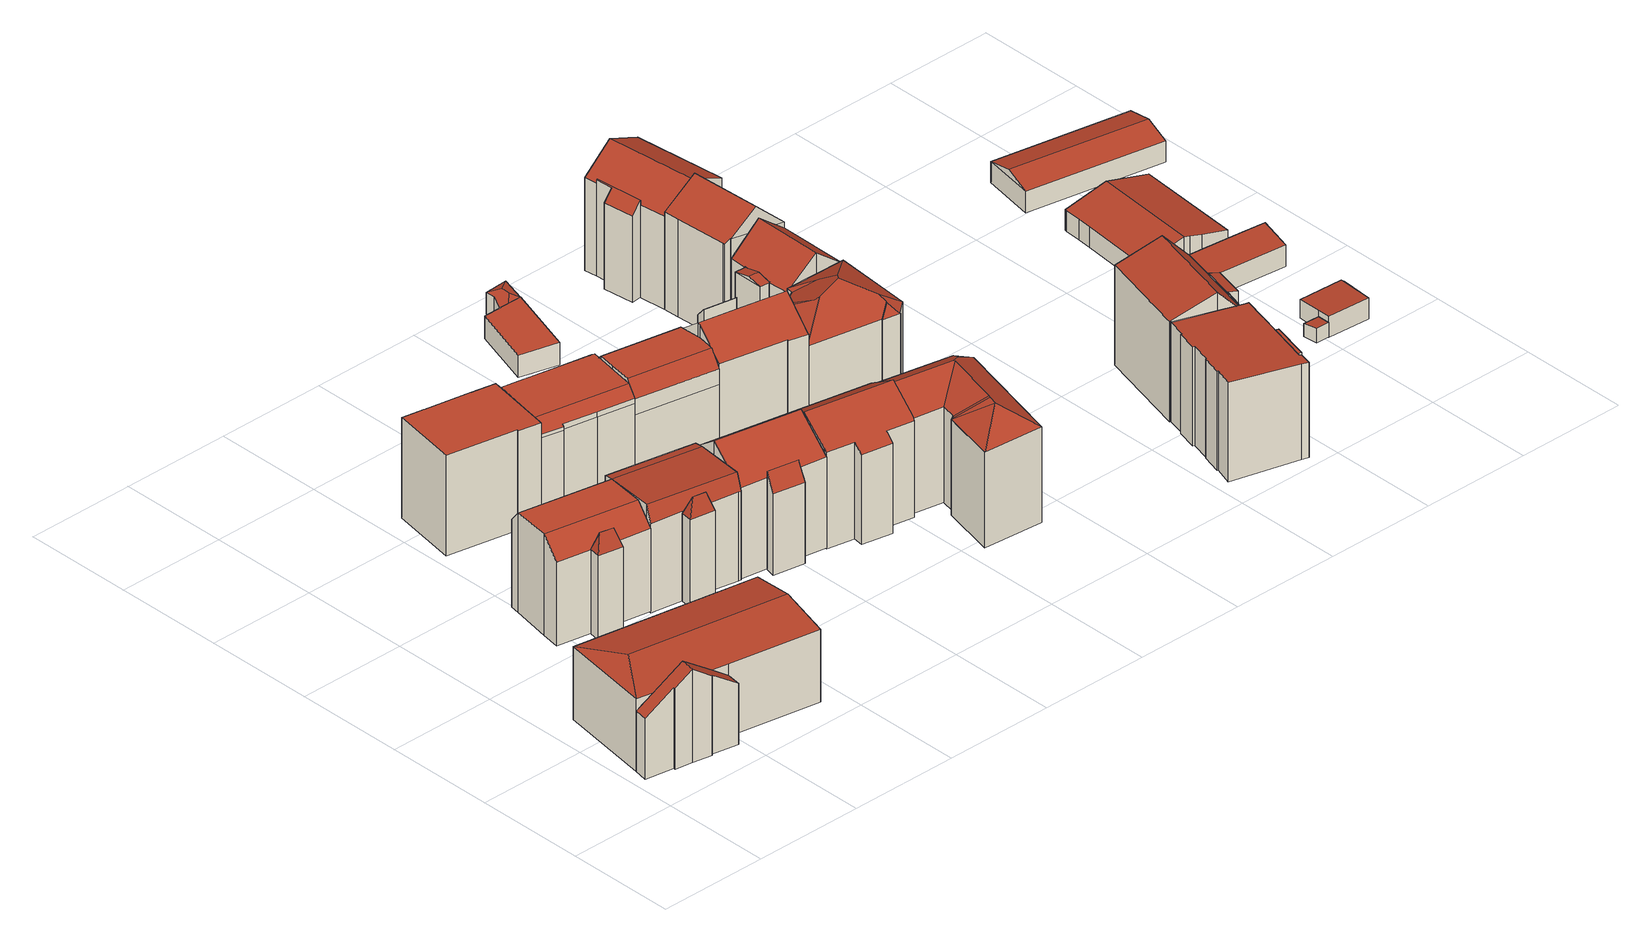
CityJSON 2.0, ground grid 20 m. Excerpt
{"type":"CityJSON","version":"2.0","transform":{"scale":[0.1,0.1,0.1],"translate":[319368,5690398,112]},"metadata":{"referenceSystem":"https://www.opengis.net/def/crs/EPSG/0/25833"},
"CityObjects":{
"building1":{"type":"Building","attributes":{"Gemeindeschluessel":14713000,"Geometrietyp2DReferenz":"3000","function":"31001_9998","roofType":"9999"},"children":["building1-1","building1-2"]},
"building1-1":{"type":"BuildingPart","attributes":{"Dachtyp_tdc":"tdcGableRoof","Dachneigung":34.77,"QualitaetDacherkennung":17,"Geometrietyp2DReferenz":"3000","roofType":"3100","measuredHeight":17.14},"parents":["building1"],"geometry":[{"type":"MultiSurface","lod":"2","boundaries":[[[0,1,2,3]],[[4,5,6,7]],[[5,8,9,6]],[[8,10,11,9]],[[10,12,13,11]],[[12,14,15,13]],[[14,16,17,15]],[[16,0,3,17]],[[12,10,8,5,4,18,19]],[[19,20,1,0,16,14,12]],[[3,2,21,7,6,9,11,13,15,17]],[[22,20,19]],[[21,2,1,20,22]],[[18,22,19]],[[21,22,18,4,7]]],"semantics":{"surfaces":[{"type":"WallSurface"},{"type":"RoofSurface"},{"type":"GroundSurface"},{"type":"ClosureSurface"}],"values":[0,0,0,0,0,0,0,0,1,1,2,0,3,0,3]}}]},
"building1-2":{"type":"BuildingPart","attributes":{"Dachtyp_tdc":"tdcHipAndGableRoof","Dachneigung":10.78,"QualitaetDacherkennung":42,"Geometrietyp2DReferenz":"3000","roofType":"5000","measuredHeight":14.98},"parents":["building1"],"geometry":[{"type":"MultiSurface","lod":"2","boundaries":[[[23,24,25,2,1]],[[24,26,27,25]],[[26,28,29,27]],[[28,30,4,7,29]],[[31,23,32]],[[30,28,33,32,23,20,22,18]],[[31,32,33,34]],[[24,31,34,26]],[[26,34,33,28]],[[23,31,24]],[[7,21,2,25,27,29]],[[18,4,30]],[[1,20,23]],[[2,21,22,20,1]],[[21,7,4,18,22]]],"semantics":{"surfaces":[{"type":"WallSurface"},{"type":"RoofSurface"},{"type":"GroundSurface"},{"type":"ClosureSurface"}],"values":[0,0,0,0,1,1,1,0,0,0,2,0,0,3,3]}}]},
"building2":{"type":"Building","attributes":{"Gemeindeschluessel":14713000,"Geometrietyp2DReferenz":"3000","function":"31001_9998","roofType":"9999"},"children":["building2-1","building2-2"]},
"building2-1":{"type":"BuildingPart","attributes":{"Dachtyp_tdc":"tdcCutGableRoof","Dachneigung":1.88,"QualitaetDacherkennung":57,"Geometrietyp2DReferenz":"3000","roofType":"9999","measuredHeight":18.61},"parents":["building2"],"geometry":[{"type":"MultiSurface","lod":"2","boundaries":[[[35,36,37,38]],[[36,39,40,37]],[[39,41,42,40]],[[41,43,44,42]],[[43,45,46,44]],[[47,48,49,50]],[[48,51,52,49]],[[51,53,54,52]],[[53,35,38,54]],[[39,36,35,53]],[[51,48,47,55,45,43,41]],[[53,51,41,39]],[[38,37,40,42,44,46,56,50,49,52,54]],[[56,46,45,55]],[[47,50,56,55]]],"semantics":{"surfaces":[{"type":"WallSurface"},{"type":"RoofSurface"},{"type":"GroundSurface"},{"type":"ClosureSurface"}],"values":[0,0,0,0,0,0,0,0,0,1,1,1,2,3,3]}}]},
"building2-2":{"type":"BuildingPart","attributes":{"Dachtyp_tdc":"tdcFreeFormRoof","Dachneigung":72.39,"QualitaetDacherkennung":15,"Geometrietyp2DReferenz":"3000","roofType":"5000","measuredHeight":18.75},"parents":["building2"],"geometry":[{"type":"MultiSurface","lod":"2","boundaries":[[[57,58,59,46,45]],[[58,60,61,59]],[[60,62,50,61]],[[62,47,50]],[[63,62,60]],[[64,63,60,58]],[[64,58,57,65]],[[63,64,65,62]],[[46,59,61,50,56]],[[55,47,62,65]],[[55,56,50,47]],[[45,55,65,57]],[[45,46,56,55]]],"semantics":{"surfaces":[{"type":"WallSurface"},{"type":"RoofSurface"},{"type":"GroundSurface"},{"type":"ClosureSurface"}],"values":[0,0,0,0,1,1,1,1,2,0,3,0,3]}}]},
"building3":{"type":"Building","attributes":{"Gemeindeschluessel":14713000,"Geometrietyp2DReferenz":"3000","function":"31001_9998","roofType":"9999"},"children":["building3-1","building3-2"]},
"building3-1":{"type":"BuildingPart","attributes":{"Dachtyp_tdc":"tdcFreeFormRoof","Dachneigung":60.8,"QualitaetDacherkennung":12,"Geometrietyp2DReferenz":"3000","roofType":"5000","measuredHeight":17.44},"parents":["building3"],"geometry":[{"type":"MultiSurface","lod":"2","boundaries":[[[66,67,68,69]],[[67,70,71,68]],[[70,72,73,71]],[[74,66,69,75]],[[76,72,70]],[[77,76,70,67]],[[77,67,66,74]],[[76,77,74,72]],[[69,68,71,73,75]],[[75,73,72,74]]],"semantics":{"surfaces":[{"type":"WallSurface"},{"type":"RoofSurface"},{"type":"GroundSurface"},{"type":"ClosureSurface"}],"values":[0,0,0,0,1,1,1,1,2,3]}}]},
"building3-2":{"type":"BuildingPart","attributes":{"Dachtyp_tdc":"tdcPolyFlatRoof","Dachneigung":0,"QualitaetDacherkennung":60,"Geometrietyp2DReferenz":"3000","roofType":"1000","measuredHeight":18.34},"parents":["building3"],"geometry":[{"type":"MultiSurface","lod":"2","boundaries":[[[78,79,80,73,72]],[[79,81,82,80]],[[81,83,84,82]],[[83,85,86,84]],[[85,87,88,86]],[[87,89,90,88]],[[89,91,92,90]],[[91,93,69,92]],[[93,94,74,75,69]],[[93,91,89,87,85,83,81,79,78,94]],[[75,73,80,82,84,86,88,90,92,69]],[[72,74,94,78]],[[72,73,75,74]]],"semantics":{"surfaces":[{"type":"WallSurface"},{"type":"RoofSurface"},{"type":"GroundSurface"},{"type":"ClosureSurface"}],"values":[0,0,0,0,0,0,0,0,0,1,2,0,3]}}]},
"building4":{"type":"Building","attributes":{"Gemeindeschluessel":14713000,"Geometrietyp2DReferenz":"3000","function":"31001_9998","roofType":"9999"},"children":["building4-1","building4-2"]},
"building4-1":{"type":"BuildingPart","attributes":{"Dachtyp_tdc":"tdcFreeFormRoof","Dachneigung":72.06,"QualitaetDacherkennung":19,"Geometrietyp2DReferenz":"3000","roofType":"5000","measuredHeight":19.3},"parents":["building4"],"geometry":[{"type":"MultiSurface","lod":"2","boundaries":[[[95,96,97,98]],[[96,99,100,97]],[[101,99,96]],[[102,101,96,95]],[[102,95,103]],[[101,102,103,99]],[[104,98,97,100]],[[98,104,103,95]],[[104,100,99,103]]],"semantics":{"surfaces":[{"type":"WallSurface"},{"type":"RoofSurface"},{"type":"GroundSurface"},{"type":"ClosureSurface"}],"values":[0,0,1,1,1,1,2,0,3]}}]},
"building4-2":{"type":"BuildingPart","attributes":{"Dachtyp_tdc":"tdcCutGableRoof","Dachneigung":4.3,"QualitaetDacherkennung":67,"Geometrietyp2DReferenz":"3000","roofType":"9999","measuredHeight":19.19},"parents":["building4"],"geometry":[{"type":"MultiSurface","lod":"2","boundaries":[[[105,106,107,108]],[[106,109,110,107]],[[109,111,112,110]],[[111,113,114,112]],[[113,115,116,114]],[[115,117,118,116]],[[117,119,120,118]],[[119,121,104,120]],[[121,122,103,104]],[[123,124,100,99]],[[124,125,126,100]],[[125,127,128,126]],[[127,39,129,128]],[[39,105,108,129]],[[111,109,106,105,39]],[[127,125,124,123,122,121,119,117,115,113]],[[39,127,113,111]],[[108,107,110,112,114,116,118,120,104,100,126,128,129]],[[123,99,103,122]],[[99,100,104,103]]],"semantics":{"surfaces":[{"type":"WallSurface"},{"type":"RoofSurface"},{"type":"GroundSurface"},{"type":"ClosureSurface"}],"values":[0,0,0,0,0,0,0,0,0,0,0,0,0,0,1,1,1,2,0,3]}}]},
"building5":{"type":"Building","attributes":{"Dachtyp_tdc":"tdcFreeFormRoof","Gemeindeschluessel":14713000,"Dachneigung":0.965,"QualitaetDacherkennung":61,"Geometrietyp2DReferenz":"3000","function":"31001_9998","roofType":"5000","measuredHeight":18.51},"geometry":[{"type":"MultiSurface","lod":"2","boundaries":[[[130,131,132,133]],[[133,132,134,135]],[[135,134,136,137]],[[138,139,140,141,142,143,144,145,146,147,148,149,150,151,152,153,154,155]],[[135,137,139,138]],[[137,156,140,139]],[[156,157,141,140]],[[157,158,142,141]],[[158,159,143,142]],[[159,160,144,143]],[[160,161,145,144]],[[161,162,146,145]],[[162,163,147,146]],[[163,164,148,147]],[[164,165,149,148]],[[165,166,150,149]],[[166,167,151,150]],[[167,168,152,151]],[[168,169,153,152]],[[169,130,154,153]],[[130,133,155,154]],[[133,135,138,155]],[[136,134,132,131,170,171,172,173]],[[174,175,176,177,164,163,178,179,180]],[[181,174,180,170,131]],[[169,181,131,130]],[[168,174,181,169]],[[159,170,180,160]],[[160,180,179,161]],[[161,179,178,162]],[[162,178,163]],[[164,177,165]],[[165,177,176,166]],[[166,176,175,167]],[[167,175,174,168]],[[156,173,172,157]],[[137,136,173,156]],[[157,172,171,158]],[[158,171,170,159]]],"semantics":{"surfaces":[{"type":"WallSurface"},{"type":"GroundSurface"},{"type":"RoofSurface"}],"values":[0,0,0,1,0,0,0,0,0,0,0,0,0,0,0,0,0,0,0,0,0,0,2,2,2,0,0,0,0,0,0,0,0,0,0,0,0,0,0]}}]},
"building6":{"type":"Building","attributes":{"Gemeindeschluessel":14713000,"Geometrietyp2DReferenz":"3000","function":"31001_9998","roofType":"9999"},"children":["building6-1","building6-2"]},
"building6-1":{"type":"BuildingPart","attributes":{"Dachtyp_tdc":"tdcPolyFlatRoof","Dachneigung":58.74,"QualitaetDacherkennung":28,"Geometrietyp2DReferenz":"3000","roofType":"2100","measuredHeight":18.03},"parents":["building6"],"geometry":[{"type":"MultiSurface","lod":"2","boundaries":[[[182,183,184,185,186]],[[187,188,189,190,191]],[[188,182,186,189]],[[188,187,192,183,182]],[[186,185,193,190,189]],[[192,194,184,183]],[[194,193,185,184]],[[187,191,194,192]],[[191,190,193,194]]],"semantics":{"surfaces":[{"type":"WallSurface"},{"type":"RoofSurface"},{"type":"GroundSurface"},{"type":"ClosureSurface"}],"values":[0,0,0,1,2,0,3,0,3]}}]},
"building6-2":{"type":"BuildingPart","attributes":{"Dachtyp_tdc":"tdcGableRoof","Dachneigung":34.73,"QualitaetDacherkennung":74,"Geometrietyp2DReferenz":"3000","roofType":"3100","measuredHeight":21.51},"parents":["building6"],"geometry":[{"type":"MultiSurface","lod":"2","boundaries":[[[184,195,196,185]],[[195,197,198,196]],[[197,199,200,198]],[[199,201,202,200]],[[201,203,204,202]],[[203,205,206,204]],[[205,207,208,206]],[[207,191,190,208]],[[205,203,201,199]],[[199,197,195,184,194,191,207,205]],[[193,185,196,198,200,202,204,206,208,190]],[[184,185,193,194]],[[193,190,191,194]]],"semantics":{"surfaces":[{"type":"WallSurface"},{"type":"RoofSurface"},{"type":"GroundSurface"},{"type":"ClosureSurface"}],"values":[0,0,0,0,0,0,0,0,1,1,2,3,3]}}]},
"building7":{"type":"Building","attributes":{"Dachtyp_tdc":"tdcFreeFormRoof","Gemeindeschluessel":14713000,"Dachneigung":0.11,"QualitaetDacherkennung":58,"Geometrietyp2DReferenz":"3000","function":"31001_9998","roofType":"5000","measuredHeight":19.33},"geometry":[{"type":"MultiSurface","lod":"2","boundaries":[[[209,210,211,212]],[[210,213,214,211]],[[213,215,216,214]],[[215,217,218,216]],[[217,219,220,218]],[[219,221,222,220]],[[221,223,224,222]],[[225,217,215,226,227,228,229,230,231,232,233]],[[234,235,236,237]],[[238,230,229,239,235,234]],[[240,236,235,239,241]],[[241,239,229,242]],[[243,238,234,237,244]],[[245,231,230,238,243]],[[244,237,236,240]],[[219,225,233,221]],[[221,233,232,223]],[[223,232,231,245]],[[242,229,228,209]],[[209,228,227,210]],[[210,227,226,213]],[[213,226,215]],[[217,225,219]],[[224,246,247,248,249,250,251,212,211,214,216,218,220,222]],[[223,245,246,224]],[[245,243,247,246]],[[243,244,248,247]],[[244,240,249,248]],[[240,241,250,249]],[[241,242,251,250]],[[242,209,212,251]]],"semantics":{"surfaces":[{"type":"WallSurface"},{"type":"RoofSurface"},{"type":"GroundSurface"}],"values":[0,0,0,0,0,0,0,1,1,1,0,0,0,0,0,0,0,0,0,0,0,0,0,2,0,0,0,0,0,0,0]}}]},
"building8":{"type":"Building","attributes":{"Dachtyp_tdc":"tdcFreeFormRoof","Gemeindeschluessel":14713000,"Dachneigung":32.93,"QualitaetDacherkennung":76,"Geometrietyp2DReferenz":"3000","function":"31001_9998","roofType":"5000","measuredHeight":21.68},"geometry":[{"type":"MultiSurface","lod":"2","boundaries":[[[252,203,253,254]],[[203,255,256,253]],[[255,257,258,256]],[[257,259,260,258]],[[259,261,262,260]],[[261,263,264,262]],[[263,265,266,264]],[[265,267,268,266]],[[267,252,254,268]],[[269,255,203,270]],[[267,265,263,261,259,257,269,270,252]],[[203,252,270]],[[257,255,269]],[[254,253,256,258,260,262,264,266,268]]],"semantics":{"surfaces":[{"type":"WallSurface"},{"type":"RoofSurface"},{"type":"GroundSurface"}],"values":[0,0,0,0,0,0,0,0,0,1,1,0,0,2]}}]},
"building9":{"type":"Building","attributes":{"Gemeindeschluessel":14713000,"Geometrietyp2DReferenz":"3000","function":"31001_9998","roofType":"9999"},"children":["building9-1","building9-2"]},
"building9-1":{"type":"BuildingPart","attributes":{"Dachtyp_tdc":"tdcGableRoof","Dachneigung":38.62,"QualitaetDacherkennung":73,"Geometrietyp2DReferenz":"3000","roofType":"3100","measuredHeight":22.25},"parents":["building9"],"geometry":[{"type":"MultiSurface","lod":"2","boundaries":[[[271,272,273,274]],[[272,275,276,273]],[[275,277,278,276]],[[277,279,280,278]],[[279,281,282,280]],[[281,283,284,282]],[[283,285,286,284]],[[285,287,288,286]],[[289,290,291,292]],[[290,293,294,291]],[[293,295,296,294]],[[295,297,298,296]],[[297,271,274,298]],[[293,290,289,287,285,283,281,279]],[[279,277,275,272,271,297,295,293]],[[274,273,276,278,280,282,284,286,288,292,291,294,296,298]],[[289,292,288,287]]],"semantics":{"surfaces":[{"type":"WallSurface"},{"type":"RoofSurface"},{"type":"GroundSurface"},{"type":"ClosureSurface"}],"values":[0,0,0,0,0,0,0,0,0,0,0,0,0,1,1,2,3]}}]},
"building9-2":{"type":"BuildingPart","attributes":{"Dachtyp_tdc":"tdcPolyFlatRoof","Dachneigung":47.05,"QualitaetDacherkennung":33,"Geometrietyp2DReferenz":"3000","roofType":"2100","measuredHeight":19.6},"parents":["building9"],"geometry":[{"type":"MultiSurface","lod":"2","boundaries":[[[299,300,289,292,301]],[[302,303,304,288,287]],[[303,299,301,304]],[[303,302,300,299]],[[301,292,288,304]],[[287,289,300,302]],[[287,288,292,289]]],"semantics":{"surfaces":[{"type":"WallSurface"},{"type":"RoofSurface"},{"type":"GroundSurface"},{"type":"ClosureSurface"}],"values":[0,0,0,1,2,0,3]}}]},
"building10":{"type":"Building","attributes":{"name":"Clownmuseum","Dachtyp_tdc":"tdcFreeFormRoof","Gemeindeschluessel":14713000,"Dachneigung":32.13,"QualitaetDacherkennung":63,"Geometrietyp2DReferenz":"3000","function":"31001_3034","roofType":"5000","measuredHeight":21.04},"geometry":[{"type":"MultiSurface","lod":"2","boundaries":[[[305,306,256,307]],[[306,308,309,256]],[[308,310,311,309]],[[310,312,313,311]],[[312,314,315,313]],[[314,316,317,315]],[[316,318,319,317]],[[318,320,321,319]],[[320,305,307,321]],[[322,323,320,318]],[[324,322,318,316]],[[316,325,324]],[[316,326,325]],[[314,326,316]],[[325,326,314,312]],[[327,328,323,322,324,325,312,310]],[[327,310,308]],[[329,328,327,308,306]],[[329,306,305]],[[323,328,329,305,320]],[[307,256,309,311,313,315,317,319,321]]],"semantics":{"surfaces":[{"type":"WallSurface"},{"type":"RoofSurface"},{"type":"GroundSurface"}],"values":[0,0,0,0,0,0,0,0,0,1,1,1,1,1,1,1,1,1,0,1,2]}}]},
"building11":{"type":"Building","attributes":{"Gemeindeschluessel":14713000,"Geometrietyp2DReferenz":"3000","function":"31001_9998","roofType":"9999"},"children":["building11-1","building11-2"]},
"building11-1":{"type":"BuildingPart","attributes":{"Dachtyp_tdc":"tdcPolyFlatRoof","Dachneigung":0,"QualitaetDacherkennung":67,"Geometrietyp2DReferenz":"3000","roofType":"1000","measuredHeight":4.01},"parents":["building11"],"geometry":[{"type":"MultiSurface","lod":"2","boundaries":[[[330,331,332,333,334]],[[331,335,336,332]],[[335,337,338,336]],[[337,339,340,341,338]],[[339,337,335,331,330]],[[333,332,336,338,341,342]],[[334,343,340,339,330]],[[342,341,340,343]],[[334,333,342,343]]],"semantics":{"surfaces":[{"type":"WallSurface"},{"type":"RoofSurface"},{"type":"GroundSurface"},{"type":"ClosureSurface"}],"values":[0,0,0,0,1,2,0,3,3]}}]},
"building11-2":{"type":"BuildingPart","attributes":{"Dachtyp_tdc":"tdcFreeFormRoof","Dachneigung":21.18,"QualitaetDacherkennung":22,"Geometrietyp2DReferenz":"3000","roofType":"5000","measuredHeight":4.6},"parents":["building11"],"geometry":[{"type":"MultiSurface","lod":"2","boundaries":[[[340,344,345,341]],[[344,346,347,345]],[[346,348,349,347]],[[348,334,333,349]],[[346,344,340,343,350,351]],[[343,334,350]],[[334,348,351,350]],[[348,346,351]],[[342,341,345,347,349,333]],[[340,341,342,343]],[[333,334,343,342]]],"semantics":{"surfaces":[{"type":"WallSurface"},{"type":"RoofSurface"},{"type":"GroundSurface"},{"type":"ClosureSurface"}],"values":[0,0,0,0,1,1,1,1,2,3,3]}}]},
"building12":{"type":"Building","attributes":{"Dachtyp_tdc":"tdcPolyFlatRoof","Gemeindeschluessel":14713000,"Dachneigung":0,"QualitaetDacherkennung":9,"Geometrietyp2DReferenz":"3000","function":"31001_9998","roofType":"1000","measuredHeight":5.44},"geometry":[{"type":"MultiSurface","lod":"2","boundaries":[[[352,353,354,355]],[[353,356,357,354]],[[356,358,359,357]],[[358,360,361,359]],[[360,362,363,361]],[[362,364,365,363]],[[364,366,367,365]],[[366,352,355,367]],[[366,364,362,360,358,356,353,352]],[[355,354,357,359,361,363,365,367]]],"semantics":{"surfaces":[{"type":"WallSurface"},{"type":"RoofSurface"},{"type":"GroundSurface"}],"values":[0,0,0,0,0,0,0,0,1,2]}}]},
"building13":{"type":"Building","attributes":{"Dachtyp_tdc":"tdcFreeFormRoof","Gemeindeschluessel":14713000,"Dachneigung":30.28,"QualitaetDacherkennung":14,"Geometrietyp2DReferenz":"3000","function":"31001_9998","roofType":"5000","measuredHeight":19.8},"geometry":[{"type":"MultiSurface","lod":"2","boundaries":[[[368,369,370,371]],[[369,372,373,370]],[[372,374,375,373]],[[374,376,377,375]],[[376,378,379,377]],[[378,380,381,379]],[[380,382,383,381]],[[382,384,385,383]],[[384,386,387,385]],[[386,388,389,387]],[[388,368,371,389]],[[390,391,388,386]],[[390,386,384]],[[392,393,391,390,384,382]],[[394,395,392,382,380]],[[396,394,380,378]],[[396,378,376]],[[397,398,395,394,396,376,374]],[[397,374,372]],[[398,397,372,369]],[[393,392,395,398,369,368]],[[391,393,368,388]],[[371,370,373,375,377,379,381,383,385,387,389]]],"semantics":{"surfaces":[{"type":"WallSurface"},{"type":"RoofSurface"},{"type":"GroundSurface"}],"values":[0,0,0,0,0,0,0,0,0,0,0,1,1,1,1,1,1,1,1,1,1,1,2]}}]},
"building14":{"type":"Building","attributes":{"Gemeindeschluessel":14713000,"Geometrietyp2DReferenz":"3000","function":"31001_9998","roofType":"9999"},"children":["building14-1","building14-2"]},
"building14-1":{"type":"BuildingPart","attributes":{"Dachtyp_tdc":"tdcGableRoof","Dachneigung":38.17,"QualitaetDacherkennung":86,"Geometrietyp2DReferenz":"3000","roofType":"3100","measuredHeight":19.39},"parents":["building14"],"geometry":[{"type":"MultiSurface","lod":"2","boundaries":[[[399,400,401,402]],[[400,403,404,401]],[[405,406,407,408]],[[406,409,410,407]],[[409,411,412,410]],[[411,413,414,412]],[[413,399,402,414]],[[409,406,405,415,416,403,400,399]],[[399,413,411,409]],[[402,401,404,417,418,408,407,410,412,414]],[[419,403,416]],[[417,404,403,419]],[[415,420,419,416]],[[420,418,417,419]],[[405,420,415]],[[408,418,420,405]]],"semantics":{"surfaces":[{"type":"WallSurface"},{"type":"RoofSurface"},{"type":"GroundSurface"},{"type":"ClosureSurface"}],"values":[0,0,0,0,0,0,0,1,1,2,0,3,0,3,0,3]}}]},
"building14-2":{"type":"BuildingPart","attributes":{"Dachtyp_tdc":"tdcGableRoof","Dachneigung":11.59,"QualitaetDacherkennung":54,"Geometrietyp2DReferenz":"3000","roofType":"3100","measuredHeight":15.34},"parents":["building14"],"geometry":[{"type":"MultiSurface","lod":"2","boundaries":[[[420,405,421,422,423]],[[417,404,424,425,408,418]],[[426,421,425,424]],[[421,426,422]],[[419,420,423]],[[426,403,419,423,422]],[[424,404,403,426]],[[404,417,419,403]],[[405,408,425,421]],[[420,418,408,405]],[[419,417,418,420]]],"semantics":{"surfaces":[{"type":"RoofSurface"},{"type":"GroundSurface"},{"type":"WallSurface"},{"type":"ClosureSurface"}],"values":[0,1,2,2,2,0,2,3,2,3,3]}}]},
"building15":{"type":"Building","attributes":{"Dachtyp_tdc":"tdcFreeFormRoof","Gemeindeschluessel":14713000,"Dachneigung":43.56,"QualitaetDacherkennung":59,"Geometrietyp2DReferenz":"3000","function":"31001_9998","roofType":"5000","measuredHeight":21.92},"geometry":[{"type":"MultiSurface","lod":"2","boundaries":[[[427,428,429,430]],[[428,431,432,429]],[[431,433,434,432]],[[433,435,436,434]],[[435,437,438,436]],[[437,439,440,438]],[[439,441,442,440]],[[441,443,444,442]],[[443,427,430,444]],[[433,431,428,427,445,446,439,437,435]],[[445,443,441,446]],[[441,439,446]],[[427,443,445]],[[430,429,432,434,436,438,440,442,444]]],"semantics":{"surfaces":[{"type":"WallSurface"},{"type":"RoofSurface"},{"type":"GroundSurface"}],"values":[0,0,0,0,0,0,0,0,0,1,1,0,0,2]}}]},
"building16":{"type":"Building","attributes":{"Gemeindeschluessel":14713000,"Geometrietyp2DReferenz":"3000","function":"31001_9998","roofType":"9999"},"children":["building16-1","building16-2"]},
"building16-1":{"type":"BuildingPart","attributes":{"Dachtyp_tdc":"tdcPolyFlatRoof","Dachneigung":48.76,"QualitaetDacherkennung":45,"Geometrietyp2DReferenz":"3000","roofType":"2100","measuredHeight":17.87},"parents":["building16"],"geometry":[{"type":"MultiSurface","lod":"2","boundaries":[[[447,448,449,450,451]],[[448,452,453,449]],[[452,454,455,453]],[[454,456,457,455]],[[456,458,459,460,457]],[[461,462,458,456,454,452,448,447]],[[450,449,453,455,457,460,463,464]],[[465,459,458,462]],[[465,463,460,459]],[[466,465,462,461]],[[466,464,463,465]],[[447,451,466,461]],[[451,450,464,466]]],"semantics":{"surfaces":[{"type":"WallSurface"},{"type":"RoofSurface"},{"type":"GroundSurface"},{"type":"ClosureSurface"}],"values":[0,0,0,0,0,1,2,0,3,0,3,0,3]}}]},
"building16-2":{"type":"BuildingPart","attributes":{"Dachtyp_tdc":"tdcGableRoof","Dachneigung":25.74,"QualitaetDacherkennung":64,"Geometrietyp2DReferenz":"3000","roofType":"3100","measuredHeight":21.28},"parents":["building16"],"geometry":[{"type":"MultiSurface","lod":"2","boundaries":[[[459,467,468,460]],[[467,469,470,468]],[[469,471,472,470]],[[471,473,442,472]],[[473,474,475,442]],[[474,476,440,475]],[[476,477,438,440]],[[477,451,450,438]],[[474,473,471,469]],[[469,467,459,465,466,451,477,476,474]],[[450,464,463,460,468,470,472,442,475,440,438]],[[464,450,451,466]],[[463,464,466,465]],[[459,460,463,465]]],"semantics":{"surfaces":[{"type":"WallSurface"},{"type":"RoofSurface"},{"type":"GroundSurface"},{"type":"ClosureSurface"}],"values":[0,0,0,0,0,0,0,0,1,1,2,3,3,3]}}]},
"building17":{"type":"Building","attributes":{"Gemeindeschluessel":14713000,"Geometrietyp2DReferenz":"3000","function":"31001_9998","roofType":"9999"},"children":["building17-1","building17-2"]},
"building17-1":{"type":"BuildingPart","attributes":{"Dachtyp_tdc":"tdcPolyFlatRoof","Dachneigung":3.17,"QualitaetDacherkennung":79,"Geometrietyp2DReferenz":"3000","roofType":"2100","measuredHeight":18.22},"parents":["building17"],"geometry":[{"type":"MultiSurface","lod":"2","boundaries":[[[478,479,480,481]],[[479,482,483,484,480]],[[485,486,487,488,489]],[[486,490,491,487]],[[490,492,493,491]],[[492,494,495,493]],[[494,496,497,495]],[[496,498,499,497]],[[498,500,501,499]],[[500,502,503,501]],[[502,504,505,503]],[[504,506,507,505]],[[506,508,509,507]],[[508,510,511,509]],[[510,478,481,511]],[[510,508,506,504,502,500,498,496,494,492,490,486,485,512,482,479,478]],[[481,480,484,513,488,487,491,493,495,497,499,501,503,505,507,509,511]],[[514,483,482,512]],[[514,513,484,483]],[[485,489,514,512]],[[489,488,513,514]]],"semantics":{"surfaces":[{"type":"WallSurface"},{"type":"RoofSurface"},{"type":"GroundSurface"},{"type":"ClosureSurface"}],"values":[0,0,0,0,0,0,0,0,0,0,0,0,0,0,0,1,2,0,3,0,3]}}]},
"building17-2":{"type":"BuildingPart","attributes":{"Dachtyp_tdc":"tdcPolyFlatRoof","Dachneigung":0,"QualitaetDacherkennung":77,"Geometrietyp2DReferenz":"3000","roofType":"1000","measuredHeight":15.43},"parents":["building17"],"geometry":[{"type":"MultiSurface","lod":"2","boundaries":[[[483,515,516,484]],[[515,517,518,516]],[[517,519,520,518]],[[519,521,522,520]],[[521,523,524,522]],[[523,489,488,524]],[[489,523,521,519,517,515,483,514]],[[513,484,516,518,520,522,524,488]],[[484,513,514,483]],[[513,488,489,514]]],"semantics":{"surfaces":[{"type":"WallSurface"},{"type":"RoofSurface"},{"type":"GroundSurface"},{"type":"ClosureSurface"}],"values":[0,0,0,0,0,0,1,2,3,3]}}]},
"building18":{"type":"Building","attributes":{"Gemeindeschluessel":14713000,"Geometrietyp2DReferenz":"3000","function":"31001_9998","roofType":"9999"},"children":["building18-1","building18-2"]},
"building18-1":{"type":"BuildingPart","attributes":{"Dachtyp_tdc":"tdcPolyFlatRoof","Dachneigung":13.62,"QualitaetDacherkennung":83,"Geometrietyp2DReferenz":"3000","roofType":"2100","measuredHeight":16.21},"parents":["building18"],"geometry":[{"type":"MultiSurface","lod":"2","boundaries":[[[525,526,527,528,529]],[[526,530,531,527]],[[530,532,533,531]],[[532,534,535,533]],[[534,536,535]],[[532,530,526,525,534]],[[528,527,531,533,535]],[[529,536,534,525]],[[529,528,535,536]]],"semantics":{"surfaces":[{"type":"WallSurface"},{"type":"RoofSurface"},{"type":"GroundSurface"},{"type":"ClosureSurface"}],"values":[0,0,0,0,0,1,2,0,3]}}]},
"building18-2":{"type":"BuildingPart","attributes":{"Dachtyp_tdc":"tdcGableRoof","Dachneigung":18.7,"QualitaetDacherkennung":51,"Geometrietyp2DReferenz":"3000","roofType":"3100","measuredHeight":21.13},"parents":["building18"],"geometry":[{"type":"MultiSurface","lod":"2","boundaries":[[[536,537,481,535]],[[537,538,539,481]],[[538,540,511,539]],[[540,541,542,511]],[[541,543,544,542]],[[543,545,546,544]],[[545,547,548,546]],[[547,549,528,548]],[[549,529,528]],[[545,543,541,540,538]],[[538,537,536,529,549,547,545]],[[535,481,539,511,542,544,546,548,528]],[[536,535,528,529]]],"semantics":{"surfaces":[{"type":"WallSurface"},{"type":"RoofSurface"},{"type":"GroundSurface"},{"type":"ClosureSurface"}],"values":[0,0,0,0,0,0,0,0,0,1,1,2,3]}}]},
"building19":{"type":"Building","attributes":{"Dachtyp_tdc":"tdcPolyFlatRoof","Gemeindeschluessel":14713000,"Dachneigung":4.61,"QualitaetDacherkennung":81,"Geometrietyp2DReferenz":"3000","function":"31001_9998","roofType":"2100","measuredHeight":2.58},"geometry":[{"type":"MultiSurface","lod":"2","boundaries":[[[550,551,552,553]],[[551,554,555,552]],[[554,556,557,555]],[[556,550,553,557]],[[556,554,551,550]],[[553,552,555,557]]],"semantics":{"surfaces":[{"type":"WallSurface"},{"type":"RoofSurface"},{"type":"GroundSurface"}],"values":[0,0,0,0,1,2]}}]},
"building20":{"type":"Building","attributes":{"Dachtyp_tdc":"tdcPolyFlatRoof","Gemeindeschluessel":14713000,"Dachneigung":3.11,"QualitaetDacherkennung":84,"Geometrietyp2DReferenz":"3000","function":"31001_2000","roofType":"2100","measuredHeight":2.89},"geometry":[{"type":"MultiSurface","lod":"2","boundaries":[[[558,559,560,561]],[[559,562,563,560]],[[562,564,565,563]],[[564,558,561,565]],[[564,562,559,558]],[[561,560,563,565]]],"semantics":{"surfaces":[{"type":"WallSurface"},{"type":"RoofSurface"},{"type":"GroundSurface"}],"values":[0,0,0,0,1,2]}}]},
"building21":{"type":"Building","attributes":{"Dachtyp_tdc":"tdcPolyFlatRoof","Gemeindeschluessel":14713000,"Dachneigung":2.84,"QualitaetDacherkennung":75,"Geometrietyp2DReferenz":"3000","function":"31001_2463","roofType":"2100","measuredHeight":3.77},"geometry":[{"type":"MultiSurface","lod":"2","boundaries":[[[566,567,568,569]],[[567,570,571,568]],[[570,572,573,571]],[[572,574,575,573]],[[574,576,577,575]],[[576,566,569,577]],[[576,574,572,570,567,566]],[[569,568,571,573,575,577]]],"semantics":{"surfaces":[{"type":"WallSurface"},{"type":"RoofSurface"},{"type":"GroundSurface"}],"values":[0,0,0,0,0,0,1,2]}}]},
"building22":{"type":"Building","attributes":{"Dachtyp_tdc":"tdcPolyFlatRoof","Gemeindeschluessel":14713000,"Dachneigung":3.72,"QualitaetDacherkennung":79,"Geometrietyp2DReferenz":"3000","function":"31001_2463","roofType":"2100","measuredHeight":4.39},"geometry":[{"type":"MultiSurface","lod":"2","boundaries":[[[578,579,580,581]],[[579,582,583,580]],[[582,584,585,583]],[[584,586,587,585]],[[586,588,589,587]],[[588,578,581,589]],[[588,586,584,582,579,578]],[[581,580,583,585,587,589]]],"semantics":{"surfaces":[{"type":"WallSurface"},{"type":"RoofSurface"},{"type":"GroundSurface"}],"values":[0,0,0,0,0,0,1,2]}}]},
"building23":{"type":"Building","attributes":{"Dachtyp_tdc":"tdcGableRoof","Gemeindeschluessel":14713000,"Dachneigung":14.04,"QualitaetDacherkennung":84,"Geometrietyp2DReferenz":"3000","function":"31001_2000","roofType":"3100","measuredHeight":5.79},"geometry":[{"type":"MultiSurface","lod":"2","boundaries":[[[590,591,592,593]],[[591,594,595,592]],[[594,596,597,595]],[[596,598,599,597]],[[598,600,601,599]],[[600,602,603,601]],[[602,604,605,603]],[[604,606,607,605]],[[606,608,609,607]],[[608,610,611,609]],[[610,612,613,611]],[[612,614,615,613]],[[614,590,593,615]],[[610,608,606,604,602,600,598,596]],[[596,594,591,590,614,612,610]],[[593,592,595,597,599,601,603,605,607,609,611,613,615]]],"semantics":{"surfaces":[{"type":"WallSurface"},{"type":"RoofSurface"},{"type":"GroundSurface"}],"values":[0,0,0,0,0,0,0,0,0,0,0,0,0,1,1,2]}}]},
"building24":{"type":"Building","attributes":{"Dachtyp_tdc":"tdcGableRoof","Gemeindeschluessel":14713000,"Dachneigung":14.34,"QualitaetDacherkennung":75,"Geometrietyp2DReferenz":"3000","function":"31001_2000","roofType":"3100","measuredHeight":5.22},"geometry":[{"type":"MultiSurface","lod":"2","boundaries":[[[616,617,618,619]],[[617,620,621,618]],[[620,622,623,621]],[[622,616,619,623]],[[620,617,624]],[[616,622,625]],[[617,616,625,624]],[[622,620,624,625]],[[619,618,621,623]]],"semantics":{"surfaces":[{"type":"WallSurface"},{"type":"RoofSurface"},{"type":"GroundSurface"}],"values":[0,0,0,0,0,0,1,1,2]}}]}
},
"vertices":[
[8,63,129],[13,88,129],[13,88,18],[8,63,18],[181,61,130],[177,35,130],[177,35,18],[181,61,18],[128,44,164],[128,44,18],[127,41,164],[127,41,18],[92,47,189],[92,47,18],[60,52,166],[60,52,18],[60,55,166],[60,55,18],[151,66,151],[97,74,189],[43,83,151],[97,74,18],[97,74,151],
[13,88,151],[41,257,151],[41,257,18],[375,202,151],[375,202,18],[347,33,151],[347,33,18],[181,61,151],[41,257,152],[72,168,167],[361,120,167],[375,202,152],
[187,548,176],[354,517,176],[354,517,15],[187,548,15],[351,499,198],[351,499,15],[338,427,201],[338,427,15],[332,393,168],[332,393,15],[269,404,167],[269,404,15],[225,413,168],[164,424,168],[164,424,15],[225,413,15],[170,458,201],[170,458,15],[184,530,198],[184,530,15],[269,405,168],[269,405,15],
[269,404,169],[266,384,169],[266,384,15],[221,392,169],[221,392,15],[225,413,169],[233,401,202],[257,396,202],[269,405,169],
[274,834,169],[299,851,169],[299,851,14],[274,834,14],[343,842,169],[343,842,14],[359,818,169],[359,818,14],[274,833,169],[274,833,14],[336,833,188],[301,839,189],
[359,818,198],[402,810,198],[402,810,14],[379,687,198],[379,687,14],[378,684,198],[378,684,14],[337,692,198],[337,692,14],[338,695,198],[338,695,14],[212,719,198],[212,719,14],[234,841,198],[234,841,14],[274,834,198],[274,833,198],
[430,354,174],[385,362,174],[385,362,13],[430,354,13],[389,383,174],[389,383,13],[398,370,206],[422,366,206],[434,374,174],[434,374,13],
[354,517,194],[485,492,194],[485,492,13],[354,517,13],[515,487,194],[515,487,13],[512,469,198],[512,469,13],[495,374,205],[495,374,13],[494,367,188],[494,367,13],[493,363,176],[493,363,13],[489,364,176],[489,364,13],[434,374,175],[434,374,176],[389,383,176],[389,383,177],[332,393,176],[332,393,13],[334,404,205],[334,404,13],[351,499,13],
[550,671,170],[550,671,197],[547,655,179],[547,655,170],[480,668,179],[480,668,170],[418,679,180],[418,679,170],[480,668,13],[418,679,13],[418,676,13],[378,684,13],[379,687,13],[382,702,13],[400,796,13],[402,810,13],[443,802,13],[468,819,13],[510,811,13],[527,787,13],[570,778,13],[569,774,13],[567,765,13],[557,707,13],[550,671,13],[547,655,13],[418,676,170],[378,684,170],[379,687,170],[382,702,170],[400,796,170],[402,810,170],[443,802,170],[468,819,170],[510,811,170],[527,787,170],[570,778,170],[569,774,170],[567,765,170],[557,707,170],[382,702,197],[379,687,180],[378,684,177],[418,676,176],[567,765,198],[569,774,191],[570,778,188],[527,787,187],[443,802,187],[402,810,187],[400,796,198],[557,707,197],
[539,340,161],[543,358,192],[543,358,179],[543,358,12],[539,340,12],[599,347,190],[596,330,161],[596,330,12],[599,347,12],[599,347,178],[600,348,191],[600,348,12],[600,348,179],
[543,359,179],[543,359,12],[494,367,179],[494,367,12],[506,436,227],[506,436,12],[515,487,188],[515,487,12],[670,457,188],[670,457,12],[661,407,227],[661,407,12],[649,338,179],[649,338,12],
[569,774,149],[619,765,149],[619,765,11],[569,774,11],[621,778,149],[621,778,11],[634,788,149],[634,788,11],[670,781,149],[670,781,11],[679,767,149],[679,767,11],[676,754,149],[676,754,11],[705,748,149],[705,748,11],[679,767,161],[621,778,161],[619,765,175],[569,774,175],[564,747,204],[706,721,204],[705,742,182],[705,748,176],[676,754,176],[701,647,204],[551,675,204],[547,655,178],[697,626,178],[707,679,204],[558,716,204],[547,655,149],[558,716,149],[564,747,149],[707,679,149],[697,626,149],[705,742,149],[705,742,11],[707,679,11],[697,626,11],[547,655,11],[558,716,11],[564,747,11],
[649,338,187],[670,457,10],[649,338,10],[828,428,188],[828,428,10],[808,314,191],[808,314,10],[805,309,187],[805,309,10],[756,318,187],[756,318,10],[752,300,175],[752,300,10],[696,310,175],[696,310,10],[699,329,187],[699,329,10],[818,369,227],[660,399,227],
[818,601,185],[818,603,186],[818,603,8],[818,601,8],[697,626,187],[697,626,8],[707,679,228],[707,679,8],[707,683,230],[707,683,8],[705,742,184],[705,742,8],[709,742,183],[709,742,8],[764,731,184],[764,731,8],[764,732,183],[764,732,8],[823,721,183],[876,711,183],[876,711,8],[823,721,8],[865,653,230],[865,653,8],[854,597,186],[854,597,8],[854,594,184],[854,594,8],
[826,739,184],[823,721,204],[826,739,8],[764,732,204],[768,749,184],[768,749,8],
[809,318,185],[828,428,185],[809,318,10],[973,400,185],[973,400,10],[992,375,185],[992,375,10],[937,166,185],[937,166,10],[826,175,185],[826,175,10],[851,275,185],[851,275,10],[860,280,185],[860,280,10],[866,308,185],[866,308,10],[905,248,217],[931,351,218],[899,240,220],[895,224,220],[827,175,185],[952,367,208],[930,353,219],[818,373,220],
[746,1118,47],[704,987,47],[704,987,6],[746,1118,6],[746,1118,46],[634,1005,47],[634,1005,6],[671,1118,47],[671,1118,6],[706,1118,47],[706,1118,40],[706,1118,6],[720,1118,6],[720,1118,46],
[718,1147,46],[718,1147,6],[718,1164,46],[718,1164,6],[761,1167,46],[761,1167,6],[735,1133,52],[736,1148,53],
[805,812,61],[805,818,61],[805,818,6],[805,812,6],[796,826,61],[796,826,6],[795,861,61],[795,861,6],[823,861,61],[823,861,6],[863,861,61],[863,861,6],[888,861,61],[888,861,6],[884,812,61],[884,812,6],
[986,572,161],[854,597,161],[854,597,7],[986,572,7],[876,711,161],[876,711,7],[910,705,161],[910,705,7],[938,720,161],[938,720,7],[940,732,161],[940,732,7],[1055,730,161],[1055,730,7],[1043,585,161],[1043,585,7],[1019,566,161],[1019,566,7],[1018,564,161],[1018,564,7],[986,570,161],[986,570,7],[1016,568,163],[1011,586,173],[1010,603,181],[1013,590,174],[979,662,202],[972,652,205],[971,697,181],[918,649,191],[924,644,196],
[999,731,200],[940,732,154],[940,732,6],[999,731,6],[939,771,153],[939,771,6],[941,827,153],[942,858,154],[942,858,6],[941,827,6],[1001,860,200],[1001,860,6],[1057,862,155],[1057,862,6],[1055,730,155],[1055,730,6],[942,827,154],[941,771,154],[941,771,6],[942,827,6],[941,771,152],[942,827,153],
[922,828,153],[921,797,160],[941,796,160],[921,772,6],[922,828,6],[921,772,153],
[942,858,190],[942,860,190],[942,860,4],[942,858,4],[931,861,183],[931,861,4],[931,865,183],[931,865,4],[927,960,183],[927,960,4],[926,989,183],[926,989,4],[928,989,184],[928,989,4],[1051,994,166],[1051,994,4],[1057,862,166],[1057,862,4],[996,860,223],[991,991,223],
[921,1038,182],[904,1036,162],[904,1036,4],[921,1038,4],[921,1038,174],[898,1093,161],[898,1093,4],[906,1094,171],[906,1094,4],[915,1095,180],[915,1095,4],[913,1126,181],[913,1126,174],[913,1126,4],[922,1038,182],[914,1126,182],[914,1126,4],[922,1038,4],[914,1126,174],[922,1038,174],
[911,1150,174],[911,1150,4],[969,1156,216],[969,1156,4],[1034,1163,185],[1034,1163,4],[1051,994,185],[985,991,216],[985,991,4],[928,989,175],[926,989,174],
[1389,191,190],[1394,190,190],[1394,190,15],[1389,191,15],[1382,145,190],[1382,145,169],[1382,145,15],[1355,32,189],[1349,9,189],[1349,9,15],[1355,32,15],[1355,32,169],[1337,13,190],[1337,13,15],[1214,45,197],[1214,45,15],[1225,79,197],[1225,79,15],[1223,79,197],[1223,79,15],[1234,116,197],[1234,116,15],[1235,116,197],[1235,116,15],[1245,152,197],[1245,152,15],[1242,153,197],[1242,153,15],[1252,191,197],[1252,191,15],[1255,190,197],[1255,190,15],[1264,225,197],[1264,225,15],[1351,33,190],[1351,33,15],[1351,33,169],
[1384,133,169],[1384,133,15],[1399,129,169],[1399,129,15],[1380,58,169],[1380,58,15],[1365,62,169],[1365,62,15],[1360,51,169],[1360,51,15],
[1419,305,177],[1437,300,172],[1437,300,15],[1419,305,15],[1419,305,173],[1422,243,172],[1422,243,15],[1404,247,177],[1404,247,15],[1394,212,177],[1394,212,15],[1394,212,173],
[1389,191,173],[1342,204,226],[1342,204,15],[1264,225,199],[1262,225,198],[1262,225,15],[1308,396,198],[1308,396,15],[1388,375,226],[1388,375,15],[1434,362,173],[1434,362,15],[1419,305,174],
[1586,238,52],[1584,213,54],[1584,213,28],[1586,238,28],[1559,214,54],[1559,214,28],[1557,240,52],[1557,240,28],
[1531,478,53],[1528,415,50],[1528,415,24],[1531,478,24],[1487,417,50],[1487,417,24],[1490,480,53],[1490,480,24],
[1584,213,65],[1586,238,63],[1586,238,27],[1584,213,27],[1589,282,61],[1589,282,27],[1671,277,61],[1671,277,27],[1670,269,62],[1670,269,27],[1663,208,65],[1663,208,27],
[1528,415,65],[1531,478,70],[1531,478,26],[1528,415,26],[1568,474,70],[1568,474,26],[1642,466,70],[1642,466,26],[1685,461,70],[1685,461,26],[1671,400,65],[1671,400,26],
[1645,501,55],[1596,506,67],[1596,506,18],[1645,501,18],[1574,509,73],[1574,509,18],[1562,510,76],[1562,510,18],[1484,518,56],[1484,518,18],[1484,525,56],[1484,525,18],[1497,651,56],[1497,651,18],[1500,677,56],[1500,677,18],[1502,707,56],[1502,707,18],[1503,711,56],[1503,711,18],[1581,703,76],[1581,703,18],[1663,695,55],[1663,695,18],[1646,510,55],[1646,510,18],
[1511,884,56],[1761,838,56],[1761,838,17],[1511,884,17],[1743,742,56],[1743,742,17],[1493,788,56],[1493,788,17],[1752,789,69],[1502,835,69]
]}
